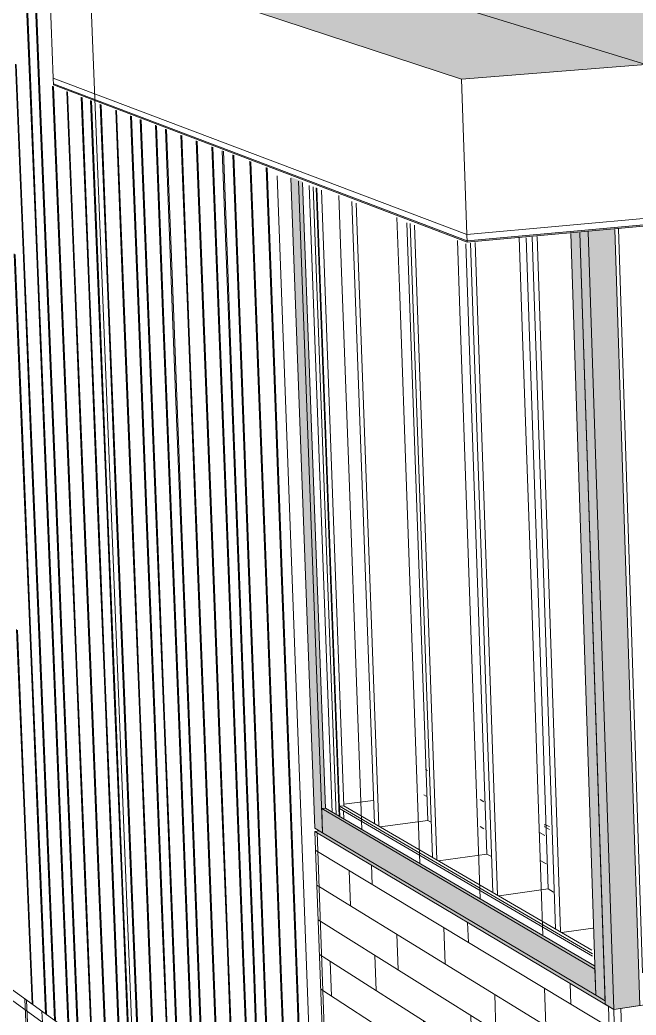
# Model space of a CAD drawing. Header units: inches. Extents: x 5690 to 5695, y -585 to 907.
# Drawn here: x 5690.1718 to 5690.2685, y 906.8916 to 907.0477 of the extents above; entities that cross this region are included whole.
import ezdxf

# ---------------------------------------------------------------- set-up
doc = ezdxf.new("R2010")
doc.units = ezdxf.units.IN
doc.header["$MEASUREMENT"] = 0
for name, color, linetype, lineweight in [('A-CLNG', 13, 'Continuous', 13), ('A-DETL', 90, 'Continuous', 9), ('A-GLAZ-CURT', 52, 'Continuous', 9), ('A-GLAZ-CWMG', 51, 'Continuous', 9), ('A-ROOF', 132, 'Continuous', 13), ('A-WALL', 113, 'Continuous', 13), ('A-WALL-PATT-1', 111, 'Continuous', 9), ('G-ANNO-SYMB-1', 111, 'Continuous', 9), ('I-WALL', 2, 'Continuous', 13), ('I-WALL-1', 2, 'Continuous', 9), ('P-SANR-FIXT', 6, 'Continuous', 9), ('S-FNDN', 32, 'Continuous', 13), ('S-FNDN-1', 32, 'Continuous', 9)]:
    doc.layers.add(name, color=color, linetype=linetype, lineweight=lineweight)

# ---------------------------------------------------------------- blocks, each defined once
blk = doc.blocks.new('FP_5-3D View 1')
at = {"layer": 'A-WALL-PATT-1'}
for p, q in [((5690.21817, 906.91741), (5690.26505, 906.88918)), ((5690.22361, 906.90875), (5690.22341, 906.91426)), ((5690.22704, 906.91207), (5690.22693, 906.91513)), ((5690.21837, 906.91196), (5690.26524, 906.8832)), ((5690.21857, 906.90651), (5690.26544, 906.87723)), ((5690.24213, 906.90298), (5690.24202, 906.90613)), ((5690.23113, 906.89867), (5690.23093, 906.90426)), ((5690.23847, 906.89963), (5690.23827, 906.90531)), ((5690.21878, 906.90107), (5690.26563, 906.87126)), ((5690.22063, 906.89456), (5690.22043, 906.90002)), ((5690.22764, 906.89543), (5690.22744, 906.90097)), ((5690.25821, 906.8933), (5690.2581, 906.89655)), ((5690.21898, 906.89563), (5690.26583, 906.8653)), ((5690.25429, 906.88992), (5690.2541, 906.89578)), ((5690.24646, 906.88909), (5690.24626, 906.89485)), ((5690.21918, 906.8902), (5690.26602, 906.85935)), ((5690.23527, 906.88509), (5690.23507, 906.89071)), ((5690.24273, 906.88583), (5690.24253, 906.89154)), ((5690.23173, 906.88194), (5690.23153, 906.88751)), ((5690.22461, 906.88127), (5690.22441, 906.88676)), ((5690.21938, 906.88478), (5690.26622, 906.85341)), ((5690.26279, 906.87889), (5690.26259, 906.88483)), ((5690.22124, 906.87823), (5690.22104, 906.88367)), ((5690.2588, 906.87561), (5690.25861, 906.8815)), ((5690.21958, 906.87936), (5690.26641, 906.84747)), ((5690.25084, 906.87501), (5690.25064, 906.8808)), ((5690.23947, 906.87132), (5690.23927, 906.87697)), ((5690.24705, 906.87185), (5690.24685, 906.87759)), ((5690.21978, 906.87395), (5690.26661, 906.84153)), ((5690.22864, 906.86781), (5690.22844, 906.87333)), ((5690.23587, 906.86827), (5690.23567, 906.87387)), ((5690.22521, 906.86486), (5690.22501, 906.87032)), ((5690.21998, 906.86854), (5690.2668, 906.83561)), ((5690.26338, 906.8611), (5690.26318, 906.86702)), ((5690.25528, 906.86073), (5690.25508, 906.86656)), ((5690.22018, 906.86313), (5690.26699, 906.82969)), ((5690.24372, 906.85737), (5690.24353, 906.86305)), ((5690.25143, 906.85767), (5690.25123, 906.86344)), ((5690.23272, 906.85417), (5690.23252, 906.85972)), ((5690.24006, 906.85441), (5690.23986, 906.86004)), ((5690.22038, 906.85774), (5690.25533, 906.83238)), ((5690.22224, 906.85112), (5690.22204, 906.85653)), ((5690.22924, 906.85131), (5690.22904, 906.8568)), ((5690.22058, 906.85234), (5690.24217, 906.83644)), ((5690.25978, 906.84626), (5690.25959, 906.85211)), ((5690.24804, 906.84323), (5690.24784, 906.84894)), ((5690.25587, 906.8433), (5690.25567, 906.8491)), ((5690.22078, 906.84696), (5690.22604, 906.84302)), ((5690.23686, 906.84035), (5690.23666, 906.84592)), ((5690.24432, 906.84037), (5690.24412, 906.84603)), ((5690.22601, 906.84303), (5690.22601, 906.84305)), ((5690.23323, 906.84009), (5690.23312, 906.84311)), ((5690.26435, 906.83158), (5690.26415, 906.83747)), ((5690.25226, 906.83319), (5690.25221, 906.83464)), ((5690.26029, 906.83107), (5690.26017, 906.83456))]:
    blk.add_line(p, q, dxfattribs=at)
blk = doc.blocks.new('FP_18-3D View 1')
at = {"layer": 'A-WALL-PATT-1'}
for p, q in [((5690.17321, 907.03999), (5690.17196, 907.07075)), ((5690.17335, 907.03994), (5690.17209, 907.07071)), ((5690.17464, 907.03944), (5690.17339, 907.07031)), ((5690.17478, 907.03939), (5690.17353, 907.07027)), ((5690.1723, 907.01037), (5690.17105, 907.0408)), ((5690.17243, 907.0103), (5690.17119, 907.04075)), ((5690.17446, 907.0094), (5690.17321, 907.03999)), ((5690.17321, 907.03999), (5690.17321, 907.03999)), ((5690.17459, 907.00933), (5690.17335, 907.03994)), ((5690.17335, 907.03994), (5690.17335, 907.03994)), ((5690.17589, 907.00875), (5690.17464, 907.03944)), ((5690.17464, 907.03944), (5690.17464, 907.03944)), ((5690.17603, 907.00869), (5690.17478, 907.03939)), ((5690.17478, 907.03939), (5690.17478, 907.03939)), ((5690.17809, 907.00777), (5690.17689, 907.03733)), ((5690.17823, 907.0077), (5690.17703, 907.03728)), ((5690.18031, 907.00677), (5690.17911, 907.03648)), ((5690.18045, 907.00671), (5690.17925, 907.03643)), ((5690.18255, 907.00577), (5690.18135, 907.03563)), ((5690.18269, 907.0057), (5690.1815, 907.03558)), ((5690.18404, 907.0051), (5690.18284, 907.03506)), ((5690.18418, 907.00503), (5690.18299, 907.03501)), ((5690.18554, 907.00443), (5690.18434, 907.03449)), ((5690.18568, 907.00436), (5690.18449, 907.03443)), ((5690.18798, 907.00333), (5690.18679, 907.03356)), ((5690.18813, 907.00326), (5690.18694, 907.0335)), ((5690.1903, 907.00229), (5690.18911, 907.03267)), ((5690.19045, 907.00222), (5690.18926, 907.03262)), ((5690.19185, 907.0016), (5690.19065, 907.03209)), ((5690.192, 907.00153), (5690.1908, 907.03203)), ((5690.19421, 907.00054), (5690.19302, 907.03119)), ((5690.19436, 907.00047), (5690.19317, 907.03113)), ((5690.19578, 906.99983), (5690.19459, 907.03059)), ((5690.19594, 906.99976), (5690.19474, 907.03053)), ((5690.19819, 906.99875), (5690.197, 907.02967)), ((5690.19834, 906.99868), (5690.19715, 907.02961)), ((5690.20062, 906.99766), (5690.19943, 907.02874)), ((5690.20078, 906.99759), (5690.19958, 907.02869)), ((5690.20308, 906.99656), (5690.20188, 907.02781)), ((5690.20323, 906.99649), (5690.20204, 907.02775)), ((5690.20471, 906.99583), (5690.20352, 907.02719)), ((5690.20487, 906.99576), (5690.20368, 907.02712)), ((5690.20636, 906.99509), (5690.20517, 907.02656)), ((5690.20652, 906.99502), (5690.20533, 907.0265)), ((5690.20904, 906.99389), (5690.20785, 907.02554)), ((5690.2092, 906.99381), (5690.20801, 907.02547)), ((5690.21159, 906.99274), (5690.2104, 907.02456)), ((5690.21175, 906.99267), (5690.21056, 907.0245)), ((5690.17212, 906.98083), (5690.17088, 907.011)), ((5690.17226, 906.98076), (5690.17102, 907.01094)), ((5690.17354, 906.9801), (5690.1723, 907.01037)), ((5690.1723, 907.01037), (5690.1723, 907.01037)), ((5690.17367, 906.98003), (5690.17243, 907.0103)), ((5690.17243, 907.0103), (5690.17243, 907.0103)), ((5690.17569, 906.97898), (5690.17446, 907.0094)), ((5690.17446, 907.0094), (5690.17446, 907.0094)), ((5690.17583, 906.97891), (5690.17459, 907.00933)), ((5690.17459, 907.00933), (5690.17459, 907.00933)), ((5690.17713, 906.97823), (5690.17589, 907.00875)), ((5690.17589, 907.00875), (5690.17589, 907.00875)), ((5690.17727, 906.97816), (5690.17603, 907.00869)), ((5690.17603, 907.00869), (5690.17603, 907.00869)), ((5690.17933, 906.9771), (5690.17809, 907.00777)), ((5690.17809, 907.00777), (5690.17809, 907.00777)), ((5690.17947, 906.97702), (5690.17823, 907.0077)), ((5690.17823, 907.0077), (5690.17823, 907.0077)), ((5690.18155, 906.97595), (5690.18031, 907.00677)), ((5690.18031, 907.00677), (5690.18031, 907.00677)), ((5690.18169, 906.97587), (5690.18045, 907.00671)), ((5690.18045, 907.00671), (5690.18045, 907.00671)), ((5690.18379, 906.97479), (5690.18255, 907.00577)), ((5690.18255, 907.00577), (5690.18255, 907.00577)), ((5690.18393, 906.97471), (5690.18269, 907.0057)), ((5690.18269, 907.0057), (5690.18269, 907.0057)), ((5690.18528, 906.97401), (5690.18404, 907.0051)), ((5690.18404, 907.0051), (5690.18404, 907.0051)), ((5690.18542, 906.97394), (5690.18418, 907.00503)), ((5690.18418, 907.00503), (5690.18418, 907.00503)), ((5690.18678, 906.97323), (5690.18554, 907.00443)), ((5690.18554, 907.00443), (5690.18554, 907.00443)), ((5690.18692, 906.97316), (5690.18568, 907.00436)), ((5690.18568, 907.00436), (5690.18568, 907.00436)), ((5690.18922, 906.97197), (5690.18798, 907.00333)), ((5690.18798, 907.00333), (5690.18798, 907.00333)), ((5690.18937, 906.97189), (5690.18813, 907.00326)), ((5690.18813, 907.00326), (5690.18813, 907.00326)), ((5690.19154, 906.97077), (5690.1903, 907.00229)), ((5690.1903, 907.00229), (5690.1903, 907.00229)), ((5690.19169, 906.97069), (5690.19045, 907.00222)), ((5690.19045, 907.00222), (5690.19045, 907.00222)), ((5690.19309, 906.96996), (5690.19185, 907.0016)), ((5690.19185, 907.0016), (5690.19185, 907.0016)), ((5690.19324, 906.96989), (5690.192, 907.00153)), ((5690.192, 907.00153), (5690.192, 907.00153)), ((5690.19545, 906.96874), (5690.19421, 907.00054)), ((5690.19421, 907.00054), (5690.19421, 907.00054)), ((5690.1956, 906.96866), (5690.19436, 907.00047)), ((5690.19436, 907.00047), (5690.19436, 907.00047)), ((5690.19702, 906.96793), (5690.19578, 906.99983)), ((5690.19578, 906.99983), (5690.19578, 906.99983)), ((5690.19717, 906.96785), (5690.19594, 906.99976)), ((5690.19594, 906.99976), (5690.19594, 906.99976)), ((5690.19943, 906.96668), (5690.19819, 906.99875)), ((5690.19819, 906.99875), (5690.19819, 906.99875)), ((5690.19958, 906.9666), (5690.19834, 906.99868)), ((5690.19834, 906.99868), (5690.19834, 906.99868)), ((5690.20186, 906.96542), (5690.20062, 906.99766)), ((5690.20062, 906.99766), (5690.20062, 906.99766)), ((5690.20201, 906.96534), (5690.20078, 906.99759)), ((5690.20078, 906.99759), (5690.20078, 906.99759)), ((5690.20431, 906.96415), (5690.20308, 906.99656)), ((5690.20308, 906.99656), (5690.20308, 906.99656)), ((5690.20447, 906.96407), (5690.20323, 906.99649)), ((5690.20323, 906.99649), (5690.20323, 906.99649)), ((5690.20595, 906.9633), (5690.20471, 906.99583)), ((5690.20471, 906.99583), (5690.20471, 906.99583)), ((5690.20611, 906.96322), (5690.20487, 906.99576)), ((5690.20487, 906.99576), (5690.20487, 906.99576)), ((5690.20759, 906.96245), (5690.20636, 906.99509)), ((5690.20636, 906.99509), (5690.20636, 906.99509)), ((5690.20775, 906.96236), (5690.20652, 906.99502)), ((5690.20652, 906.99502), (5690.20652, 906.99502)), ((5690.21028, 906.96106), (5690.20904, 906.99389)), ((5690.20904, 906.99389), (5690.20904, 906.99389)), ((5690.21044, 906.96097), (5690.2092, 906.99381)), ((5690.2092, 906.99381), (5690.2092, 906.99381)), ((5690.21282, 906.95974), (5690.21159, 906.99274)), ((5690.21159, 906.99274), (5690.21159, 906.99274)), ((5690.21299, 906.95965), (5690.21175, 906.99267)), ((5690.21175, 906.99267), (5690.21175, 906.99267)), ((5690.17336, 906.95083), (5690.17212, 906.98083)), ((5690.17212, 906.98083), (5690.17212, 906.98083)), ((5690.17349, 906.95075), (5690.17226, 906.98076)), ((5690.17226, 906.98076), (5690.17226, 906.98076)), ((5690.17477, 906.95), (5690.17354, 906.9801)), ((5690.17354, 906.9801), (5690.17354, 906.9801)), ((5690.17491, 906.94992), (5690.17367, 906.98003)), ((5690.17367, 906.98003), (5690.17367, 906.98003)), ((5690.17693, 906.94873), (5690.17569, 906.97898)), ((5690.17569, 906.97898), (5690.17569, 906.97898)), ((5690.17707, 906.94865), (5690.17583, 906.97891)), ((5690.17583, 906.97891), (5690.17583, 906.97891)), ((5690.17836, 906.94789), (5690.17713, 906.97823)), ((5690.17713, 906.97823), (5690.17713, 906.97823)), ((5690.1785, 906.94781), (5690.17727, 906.97816)), ((5690.17727, 906.97816), (5690.17727, 906.97816)), ((5690.18056, 906.9466), (5690.17933, 906.9771)), ((5690.17933, 906.9771), (5690.17933, 906.9771)), ((5690.1807, 906.94651), (5690.17947, 906.97702)), ((5690.17947, 906.97702), (5690.17947, 906.97702)), ((5690.18278, 906.9453), (5690.18155, 906.97595)), ((5690.18155, 906.97595), (5690.18155, 906.97595)), ((5690.18292, 906.94521), (5690.18169, 906.97587)), ((5690.18169, 906.97587), (5690.18169, 906.97587)), ((5690.18502, 906.94398), (5690.18379, 906.97479)), ((5690.18379, 906.97479), (5690.18379, 906.97479)), ((5690.18516, 906.94389), (5690.18393, 906.97471)), ((5690.18393, 906.97471), (5690.18393, 906.97471)), ((5690.18651, 906.9431), (5690.18528, 906.97401)), ((5690.18528, 906.97401), (5690.18528, 906.97401)), ((5690.18665, 906.94302), (5690.18542, 906.97394)), ((5690.18542, 906.97394), (5690.18542, 906.97394)), ((5690.18801, 906.94222), (5690.18678, 906.97323)), ((5690.18678, 906.97323), (5690.18678, 906.97323)), ((5690.18816, 906.94214), (5690.18692, 906.97316)), ((5690.18692, 906.97316), (5690.18692, 906.97316)), ((5690.19045, 906.94079), (5690.18922, 906.97197)), ((5690.18922, 906.97197), (5690.18922, 906.97197)), ((5690.1906, 906.9407), (5690.18937, 906.97189)), ((5690.18937, 906.97189), (5690.18937, 906.97189)), ((5690.19278, 906.93943), (5690.19154, 906.97077)), ((5690.19154, 906.97077), (5690.19154, 906.97077)), ((5690.19292, 906.93934), (5690.19169, 906.97069)), ((5690.19169, 906.97069), (5690.19169, 906.97069)), ((5690.19432, 906.93852), (5690.19309, 906.96996)), ((5690.19309, 906.96996), (5690.19309, 906.96996)), ((5690.19447, 906.93843), (5690.19324, 906.96989)), ((5690.19324, 906.96989), (5690.19324, 906.96989)), ((5690.19668, 906.93713), (5690.19545, 906.96874)), ((5690.19545, 906.96874), (5690.19545, 906.96874)), ((5690.19683, 906.93704), (5690.1956, 906.96866)), ((5690.1956, 906.96866), (5690.1956, 906.96866)), ((5690.19825, 906.93621), (5690.19702, 906.96793)), ((5690.19702, 906.96793), (5690.19702, 906.96793)), ((5690.19841, 906.93612), (5690.19717, 906.96785)), ((5690.19717, 906.96785), (5690.19717, 906.96785)), ((5690.20066, 906.9348), (5690.19943, 906.96668)), ((5690.19943, 906.96668), (5690.19943, 906.96668)), ((5690.20081, 906.93471), (5690.19958, 906.9666)), ((5690.19958, 906.9666), (5690.19958, 906.9666)), ((5690.20309, 906.93337), (5690.20186, 906.96542)), ((5690.20186, 906.96542), (5690.20186, 906.96542)), ((5690.20324, 906.93328), (5690.20201, 906.96534)), ((5690.20201, 906.96534), (5690.20201, 906.96534)), ((5690.20554, 906.93193), (5690.20431, 906.96415)), ((5690.20431, 906.96415), (5690.20431, 906.96415)), ((5690.2057, 906.93184), (5690.20447, 906.96407)), ((5690.20447, 906.96407), (5690.20447, 906.96407)), ((5690.20718, 906.93097), (5690.20595, 906.9633)), ((5690.20595, 906.9633), (5690.20595, 906.9633)), ((5690.20734, 906.93088), (5690.20611, 906.96322)), ((5690.20611, 906.96322), (5690.20611, 906.96322)), ((5690.20882, 906.93), (5690.20759, 906.96245)), ((5690.20759, 906.96245), (5690.20759, 906.96245)), ((5690.20898, 906.92991), (5690.20775, 906.96236)), ((5690.20775, 906.96236), (5690.20775, 906.96236)), ((5690.2115, 906.92843), (5690.21028, 906.96106)), ((5690.21028, 906.96106), (5690.21028, 906.96106)), ((5690.21166, 906.92834), (5690.21044, 906.96097)), ((5690.21044, 906.96097), (5690.21044, 906.96097)), ((5690.21405, 906.92693), (5690.21282, 906.95974)), ((5690.21282, 906.95974), (5690.21282, 906.95974)), ((5690.21421, 906.92684), (5690.21299, 906.95965)), ((5690.21299, 906.95965), (5690.21299, 906.95965)), ((5690.17246, 906.92238), (5690.17123, 906.95207)), ((5690.17259, 906.9223), (5690.17137, 906.952)), ((5690.17458, 906.92099), (5690.17336, 906.95083)), ((5690.17336, 906.95083), (5690.17336, 906.95083)), ((5690.17472, 906.9209), (5690.17349, 906.95075)), ((5690.17349, 906.95075), (5690.17349, 906.95075)), ((5690.17599, 906.92007), (5690.17477, 906.95)), ((5690.17477, 906.95), (5690.17477, 906.95)), ((5690.17613, 906.91998), (5690.17491, 906.94992)), ((5690.17491, 906.94992), (5690.17491, 906.94992)), ((5690.17815, 906.91865), (5690.17693, 906.94873)), ((5690.17693, 906.94873), (5690.17693, 906.94873)), ((5690.17829, 906.91856), (5690.17707, 906.94865)), ((5690.17707, 906.94865), (5690.17707, 906.94865)), ((5690.17959, 906.91771), (5690.17836, 906.94789)), ((5690.17836, 906.94789), (5690.17836, 906.94789)), ((5690.17973, 906.91762), (5690.1785, 906.94781)), ((5690.1785, 906.94781), (5690.1785, 906.94781)), ((5690.18179, 906.91627), (5690.18056, 906.9466)), ((5690.18056, 906.9466), (5690.18056, 906.9466)), ((5690.18193, 906.91618), (5690.1807, 906.94651)), ((5690.1807, 906.94651), (5690.1807, 906.94651)), ((5690.184, 906.91482), (5690.18278, 906.9453)), ((5690.18278, 906.9453), (5690.18278, 906.9453)), ((5690.18415, 906.91472), (5690.18292, 906.94521)), ((5690.18292, 906.94521), (5690.18292, 906.94521)), ((5690.18624, 906.91335), (5690.18502, 906.94398)), ((5690.18502, 906.94398), (5690.18502, 906.94398)), ((5690.18639, 906.91325), (5690.18516, 906.94389)), ((5690.18516, 906.94389), (5690.18516, 906.94389)), ((5690.18774, 906.91237), (5690.18651, 906.9431)), ((5690.18651, 906.9431), (5690.18651, 906.9431)), ((5690.18788, 906.91228), (5690.18665, 906.94302)), ((5690.18665, 906.94302), (5690.18665, 906.94302)), ((5690.18924, 906.91139), (5690.18801, 906.94222)), ((5690.18801, 906.94222), (5690.18801, 906.94222)), ((5690.18938, 906.91129), (5690.18816, 906.94214)), ((5690.18816, 906.94214), (5690.18816, 906.94214)), ((5690.19168, 906.90979), (5690.19045, 906.94079)), ((5690.19045, 906.94079), (5690.19045, 906.94079)), ((5690.19183, 906.90969), (5690.1906, 906.9407)), ((5690.1906, 906.9407), (5690.1906, 906.9407)), ((5690.194, 906.90827), (5690.19278, 906.93943)), ((5690.19278, 906.93943), (5690.19278, 906.93943)), ((5690.19415, 906.90817), (5690.19292, 906.93934)), ((5690.19292, 906.93934), (5690.19292, 906.93934)), ((5690.19554, 906.90726), (5690.19432, 906.93852)), ((5690.19432, 906.93852), (5690.19432, 906.93852)), ((5690.19569, 906.90716), (5690.19447, 906.93843)), ((5690.19447, 906.93843), (5690.19447, 906.93843)), ((5690.19791, 906.90571), (5690.19668, 906.93713)), ((5690.19668, 906.93713), (5690.19668, 906.93713)), ((5690.19806, 906.90561), (5690.19683, 906.93704)), ((5690.19683, 906.93704), (5690.19683, 906.93704)), ((5690.19948, 906.90468), (5690.19825, 906.93621)), ((5690.19825, 906.93621), (5690.19825, 906.93621)), ((5690.19963, 906.90458), (5690.19841, 906.93612)), ((5690.19841, 906.93612), (5690.19841, 906.93612)), ((5690.20188, 906.9031), (5690.20066, 906.9348)), ((5690.20066, 906.9348), (5690.20066, 906.9348)), ((5690.20203, 906.903), (5690.20081, 906.93471)), ((5690.20081, 906.93471), (5690.20081, 906.93471)), ((5690.20431, 906.90151), (5690.20309, 906.93337)), ((5690.20309, 906.93337), (5690.20309, 906.93337)), ((5690.20446, 906.90141), (5690.20324, 906.93328)), ((5690.20324, 906.93328), (5690.20324, 906.93328)), ((5690.20676, 906.8999), (5690.20554, 906.93193)), ((5690.20554, 906.93193), (5690.20554, 906.93193)), ((5690.20692, 906.8998), (5690.2057, 906.93184)), ((5690.2057, 906.93184), (5690.2057, 906.93184)), ((5690.2084, 906.89883), (5690.20718, 906.93097)), ((5690.20718, 906.93097), (5690.20718, 906.93097)), ((5690.20856, 906.89873), (5690.20734, 906.93088)), ((5690.20734, 906.93088), (5690.20734, 906.93088)), ((5690.21004, 906.89775), (5690.20882, 906.93)), ((5690.20882, 906.93), (5690.20882, 906.93)), ((5690.2102, 906.89765), (5690.20898, 906.92991)), ((5690.20898, 906.92991), (5690.20898, 906.92991)), ((5690.21272, 906.896), (5690.2115, 906.92843)), ((5690.2115, 906.92843), (5690.2115, 906.92843)), ((5690.21288, 906.89589), (5690.21166, 906.92834)), ((5690.21166, 906.92834), (5690.21166, 906.92834)), ((5690.21527, 906.89433), (5690.21405, 906.92693)), ((5690.21405, 906.92693), (5690.21405, 906.92693)), ((5690.21543, 906.89422), (5690.21421, 906.92684)), ((5690.21421, 906.92684), (5690.21421, 906.92684)), ((5690.17366, 906.89332), (5690.17246, 906.92238)), ((5690.17246, 906.92238), (5690.17246, 906.92238)), ((5690.17379, 906.89322), (5690.17259, 906.9223)), ((5690.17259, 906.9223), (5690.17259, 906.9223)), ((5690.17578, 906.89178), (5690.17458, 906.92099)), ((5690.17458, 906.92099), (5690.17458, 906.92099)), ((5690.17592, 906.89169), (5690.17472, 906.9209)), ((5690.17472, 906.9209), (5690.17472, 906.9209)), ((5690.17719, 906.89076), (5690.17599, 906.92007)), ((5690.17599, 906.92007), (5690.17599, 906.92007)), ((5690.17733, 906.89067), (5690.17613, 906.91998)), ((5690.17613, 906.91998), (5690.17613, 906.91998)), ((5690.17935, 906.88921), (5690.17815, 906.91865)), ((5690.17815, 906.91865), (5690.17815, 906.91865)), ((5690.17949, 906.88911), (5690.17829, 906.91856)), ((5690.17829, 906.91856), (5690.17829, 906.91856)), ((5690.18079, 906.88817), (5690.17959, 906.91771)), ((5690.17959, 906.91771), (5690.17959, 906.91771)), ((5690.18093, 906.88807), (5690.17973, 906.91762)), ((5690.17973, 906.91762), (5690.17973, 906.91762)), ((5690.18299, 906.88659), (5690.18179, 906.91627)), ((5690.18179, 906.91627), (5690.18179, 906.91627)), ((5690.18313, 906.88648), (5690.18193, 906.91618)), ((5690.18193, 906.91618), (5690.18193, 906.91618)), ((5690.1852, 906.88498), (5690.184, 906.91482)), ((5690.184, 906.91482), (5690.184, 906.91482)), ((5690.18535, 906.88488), (5690.18415, 906.91472)), ((5690.18415, 906.91472), (5690.18415, 906.91472)), ((5690.18744, 906.88337), (5690.18624, 906.91335)), ((5690.18624, 906.91335), (5690.18624, 906.91335)), ((5690.18759, 906.88326), (5690.18639, 906.91325)), ((5690.18639, 906.91325), (5690.18639, 906.91325)), ((5690.18894, 906.88229), (5690.18774, 906.91237)), ((5690.18774, 906.91237), (5690.18774, 906.91237)), ((5690.18908, 906.88219), (5690.18788, 906.91228)), ((5690.18788, 906.91228), (5690.18788, 906.91228)), ((5690.19044, 906.88121), (5690.18924, 906.91139)), ((5690.18924, 906.91139), (5690.18924, 906.91139)), ((5690.19058, 906.8811), (5690.18938, 906.91129)), ((5690.18938, 906.91129), (5690.18938, 906.91129)), ((5690.19288, 906.87945), (5690.19168, 906.90979)), ((5690.19168, 906.90979), (5690.19168, 906.90979)), ((5690.19303, 906.87934), (5690.19183, 906.90969)), ((5690.19183, 906.90969), (5690.19183, 906.90969)), ((5690.1952, 906.87777), (5690.194, 906.90827)), ((5690.194, 906.90827), (5690.194, 906.90827)), ((5690.19535, 906.87766), (5690.19415, 906.90817)), ((5690.19415, 906.90817), (5690.19415, 906.90817)), ((5690.19674, 906.87666), (5690.19554, 906.90726)), ((5690.19554, 906.90726), (5690.19554, 906.90726)), ((5690.19689, 906.87655), (5690.19569, 906.90716)), ((5690.19569, 906.90716), (5690.19569, 906.90716)), ((5690.1991, 906.87495), (5690.19791, 906.90571)), ((5690.19791, 906.90571), (5690.19791, 906.90571)), ((5690.19926, 906.87484), (5690.19806, 906.90561)), ((5690.19806, 906.90561), (5690.19806, 906.90561)), ((5690.20067, 906.87382), (5690.19948, 906.90468)), ((5690.19948, 906.90468), (5690.19948, 906.90468)), ((5690.20083, 906.87371), (5690.19963, 906.90458)), ((5690.19963, 906.90458), (5690.19963, 906.90458)), ((5690.20308, 906.87209), (5690.20188, 906.9031)), ((5690.20188, 906.9031), (5690.20188, 906.9031)), ((5690.20323, 906.87198), (5690.20203, 906.903)), ((5690.20203, 906.903), (5690.20203, 906.903)), ((5690.20551, 906.87033), (5690.20431, 906.90151)), ((5690.20431, 906.90151), (5690.20431, 906.90151)), ((5690.20566, 906.87022), (5690.20446, 906.90141)), ((5690.20446, 906.90141), (5690.20446, 906.90141)), ((5690.20796, 906.86856), (5690.20676, 906.8999)), ((5690.20676, 906.8999), (5690.20676, 906.8999)), ((5690.20812, 906.86845), (5690.20692, 906.8998)), ((5690.20692, 906.8998), (5690.20692, 906.8998)), ((5690.20959, 906.86738), (5690.2084, 906.89883)), ((5690.2084, 906.89883), (5690.2084, 906.89883)), ((5690.20975, 906.86727), (5690.20856, 906.89873)), ((5690.20856, 906.89873), (5690.20856, 906.89873)), ((5690.21124, 906.8662), (5690.21004, 906.89775)), ((5690.21004, 906.89775), (5690.21004, 906.89775)), ((5690.2114, 906.86608), (5690.2102, 906.89765)), ((5690.2102, 906.89765), (5690.2102, 906.89765)), ((5690.21391, 906.86427), (5690.21272, 906.896)), ((5690.21272, 906.896), (5690.21272, 906.896)), ((5690.21408, 906.86415), (5690.21288, 906.89589)), ((5690.21288, 906.89589), (5690.21288, 906.89589)), ((5690.21646, 906.86243), (5690.21527, 906.89433)), ((5690.21527, 906.89433), (5690.21527, 906.89433)), ((5690.21662, 906.86231), (5690.21543, 906.89422)), ((5690.21543, 906.89422), (5690.21543, 906.89422))]:
    blk.add_line(p, q, dxfattribs=at)
blk = doc.blocks.new('FP_28-3D View 1')
at = {"layer": 'A-WALL-PATT-1'}
for p, q in [((5690.14366, 906.9134), (5690.22038, 906.85774)), ((5690.14847, 906.90546), (5690.14827, 906.91006)), ((5690.14386, 906.90886), (5690.22058, 906.85234)), ((5690.1534, 906.90634), (5690.15333, 906.90795)), ((5690.14616, 906.90275), (5690.14596, 906.90731)), ((5690.14406, 906.90432), (5690.22078, 906.84696)), ((5690.15885, 906.89781), (5690.15865, 906.90252)), ((5690.14426, 906.89979), (5690.21096, 906.84918)), ((5690.15641, 906.89509), (5690.15621, 906.89976)), ((5690.16405, 906.89861), (5690.16398, 906.90026)), ((5690.15142, 906.89436), (5690.15122, 906.89897)), ((5690.14446, 906.89526), (5690.19682, 906.85495)), ((5690.14907, 906.89171), (5690.14887, 906.89629)), ((5690.16979, 906.88976), (5690.16959, 906.89459)), ((5690.1672, 906.88702), (5690.167, 906.89181)), ((5690.17528, 906.89046), (5690.17521, 906.89216)), ((5690.14466, 906.89073), (5690.18355, 906.86037)), ((5690.16194, 906.88637), (5690.16174, 906.8911)), ((5690.1544, 906.88313), (5690.1542, 906.88776)), ((5690.15946, 906.88371), (5690.15926, 906.88841)), ((5690.14486, 906.88621), (5690.17106, 906.86546)), ((5690.18132, 906.88126), (5690.18112, 906.88622)), ((5690.14715, 906.88001), (5690.14695, 906.88455)), ((5690.15202, 906.88054), (5690.15182, 906.88514)), ((5690.17302, 906.87797), (5690.17282, 906.88282)), ((5690.17858, 906.87851), (5690.17838, 906.88343)), ((5690.18712, 906.88186), (5690.18705, 906.88361)), ((5690.14506, 906.88169), (5690.15928, 906.87027)), ((5690.16505, 906.87481), (5690.16485, 906.87956)), ((5690.17039, 906.87529), (5690.17019, 906.88011)), ((5690.15741, 906.87177), (5690.15721, 906.87643)), ((5690.16254, 906.87221), (5690.16234, 906.87693)), ((5690.1935, 906.87229), (5690.1933, 906.87739)), ((5690.19059, 906.86953), (5690.19039, 906.87458)), ((5690.15486, 906.87247), (5690.1548, 906.87387)), ((5690.1847, 906.8691), (5690.1845, 906.87408)), ((5690.19965, 906.87278), (5690.19958, 906.87457)), ((5690.17628, 906.86604), (5690.17608, 906.87092)), ((5690.18192, 906.86642), (5690.18172, 906.87136)), ((5690.16805, 906.86669), (5690.168, 906.86788)), ((5690.17358, 906.86444), (5690.17342, 906.86828)), ((5690.20638, 906.8628), (5690.20618, 906.86804)), ((5690.20329, 906.86003), (5690.20309, 906.86523)), ((5690.19705, 906.85973), (5690.19685, 906.86485)), ((5690.21291, 906.86316), (5690.21284, 906.865)), ((5690.1941, 906.85704), (5690.1939, 906.86212)), ((5690.18806, 906.85852), (5690.18793, 906.86179)), ((5690.22003, 906.85275), (5690.21983, 906.85813)), ((5690.21012, 906.84981), (5690.20992, 906.85508)), ((5690.21674, 906.84998), (5690.21654, 906.85532)), ((5690.20684, 906.85086), (5690.20678, 906.85235))]:
    blk.add_line(p, q, dxfattribs=at)
blk = doc.blocks.new('FP_41-3D View 1')
at = {"layer": 'A-WALL-PATT-1'}
for p, q in [((5690.22218, 907.00955), (5690.22179, 907.0202)), ((5690.23131, 907.00587), (5690.23092, 907.01673)), ((5690.25065, 906.99807), (5690.25013, 907.01357)), ((5690.24079, 907.00205), (5690.24041, 907.01311)), ((5690.22341, 906.97586), (5690.22218, 907.00955)), ((5690.22218, 907.00955), (5690.22218, 907.00955)), ((5690.23253, 906.97155), (5690.23131, 907.00587)), ((5690.23131, 907.00587), (5690.23131, 907.00587)), ((5690.242, 906.96707), (5690.24079, 907.00205)), ((5690.24079, 907.00205), (5690.24079, 907.00205)), ((5690.25186, 906.96241), (5690.25065, 906.99807)), ((5690.25065, 906.99807), (5690.25065, 906.99807)), ((5690.22462, 906.94239), (5690.22341, 906.97586)), ((5690.22341, 906.97586), (5690.22341, 906.97586)), ((5690.23374, 906.93745), (5690.23253, 906.97155)), ((5690.23253, 906.97155), (5690.23253, 906.97155)), ((5690.24321, 906.93232), (5690.242, 906.96707)), ((5690.242, 906.96707), (5690.242, 906.96707)), ((5690.25305, 906.92699), (5690.25186, 906.96241)), ((5690.25186, 906.96241), (5690.25186, 906.96241)), ((5690.22541, 906.92071), (5690.22462, 906.94239)), ((5690.22462, 906.94239), (5690.22462, 906.94239)), ((5690.23452, 906.91537), (5690.23374, 906.93745)), ((5690.23374, 906.93745), (5690.23374, 906.93745)), ((5690.24398, 906.90982), (5690.24321, 906.93232)), ((5690.24321, 906.93232), (5690.24321, 906.93232)), ((5690.25382, 906.90405), (5690.25305, 906.92699)), ((5690.25305, 906.92699), (5690.25305, 906.92699))]:
    blk.add_line(p, q, dxfattribs=at)

msp = doc.modelspace()

# ---------------------------------------------------------------- hatches: boundary and pattern name
at = {"layer": 'A-CLNG'}
for points in [[(5690.24193, 907.01284), (5690.57741, 907.04359), (5690.5774, 907.04376), (5690.24192, 907.01305)], [(5690.24193, 907.01284), (5690.24188, 907.01306), (5690.17703, 907.0377), (5690.17704, 907.03752), (5690.24192, 907.01285)]]:
    msp.add_hatch(color=256, dxfattribs=at).paths.add_polyline_path(points, flags=0)
at = {"layer": 'A-GLAZ-CWMG'}
for points in [[(5690.21926, 906.9202), (5690.21548, 907.02261), (5690.21426, 907.02308), (5690.21806, 906.92091), (5690.21911, 906.92029)], [(5690.21912, 906.92397), (5690.21926, 906.92399), (5690.21971, 906.92405), (5690.21609, 907.02238), (5690.21548, 907.02261), (5690.21911, 906.92405)], [(5690.26359, 906.89383), (5690.25963, 907.01445), (5690.25819, 907.01432), (5690.26214, 906.89469), (5690.26357, 906.89384)], [(5690.26494, 906.89247), (5690.26094, 907.01457), (5690.25963, 907.01445), (5690.26362, 906.89326), (5690.26481, 906.89255)], [(5690.26494, 906.89247), (5690.26906, 906.8931), (5690.26512, 907.01495), (5690.26094, 907.01457), (5690.26493, 906.89272)], [(5690.262, 906.89879), (5690.26198, 906.89927), (5690.21971, 906.92405), (5690.21912, 906.92397), (5690.26125, 906.89923)], [(5690.26214, 906.89469), (5690.262, 906.89879), (5690.21912, 906.92397), (5690.21926, 906.9202), (5690.26203, 906.89476)]]:
    msp.add_hatch(color=256, dxfattribs=at).paths.add_polyline_path(points, flags=0)
at = {"layer": 'A-ROOF'}
msp.add_hatch(color=256, dxfattribs=at).paths.add_polyline_path([(5690.24104, 907.03843), (5690.57733, 907.06505), (5690.55112, 907.06933), (5690.42043, 907.05946), (5690.41461, 907.05947), (5690.41387, 907.05883), (5690.41359, 907.05883), (5690.41372, 907.05896), (5690.40821, 907.05854), (5690.3539, 907.07024), (5690.35345, 907.07136), (5690.22233, 907.0626), (5690.22238, 907.06208), (5690.21071, 907.06129), (5690.20852, 907.06195), (5690.17614, 907.0598), (5690.23945, 907.03895)], flags=0)
at = {"layer": 'S-FNDN'}
msp.add_hatch(color=256, dxfattribs=at).paths.add_polyline_path([(5690.26361, 906.89327), (5690.26356, 906.89383), (5690.21873, 906.9205), (5690.21806, 906.92041), (5690.26345, 906.89336)], flags=0)

# ---------------------------------------------------------------- linework, layer by layer
at = {"layer": 'A-CLNG'}
for p, q in [((5690.24189, 907.01406), (5690.5774, 907.04461)), ((5690.57741, 907.04359), (5690.24193, 907.01284)), ((5690.177, 907.03858), (5690.24189, 907.01406)), ((5690.17704, 907.03752), (5690.177, 907.03858)), ((5690.24193, 907.01284), (5690.17704, 907.03752)), ((5690.24193, 907.01284), (5690.24189, 907.01406))]:
    msp.add_line(p, q, dxfattribs=at)
at = {"layer": 'A-DETL'}
for p, q in [((5690.21806, 906.92041), (5690.22085, 906.84514)), ((5690.21839, 906.92022), (5690.22117, 906.84501)), ((5690.17252, 906.8941), (5690.17375, 906.86436)), ((5690.17279, 906.8939), (5690.17401, 906.86426)), ((5690.26414, 906.89295), (5690.26622, 906.82947)), ((5690.26606, 906.89265), (5690.26812, 906.82976))]:
    msp.add_line(p, q, dxfattribs=at)
at = {"layer": 'A-GLAZ-CWMG'}
for p, q in [((5690.21427, 907.02291), (5690.21804, 906.92093)), ((5690.21548, 907.02245), (5690.21926, 906.9202)), ((5690.21609, 907.02221), (5690.21971, 906.92401)), ((5690.21779, 907.02153), (5690.22141, 906.92299)), ((5690.21825, 907.02136), (5690.22186, 906.92273)), ((5690.21836, 907.02132), (5690.22198, 906.92266)), ((5690.21908, 907.02104), (5690.22261, 906.92439)), ((5690.22738, 906.92166), (5690.22385, 907.01926)), ((5690.22454, 907.019), (5690.22806, 906.92126)), ((5690.23247, 907.01589), (5690.23579, 906.92213)), ((5690.2365, 906.91635), (5690.23299, 907.01577)), ((5690.2337, 907.0155), (5690.23721, 906.91594)), ((5690.25581, 906.90512), (5690.25217, 907.01364)), ((5690.25292, 907.01372), (5690.25657, 906.90467)), ((5690.26214, 906.89469), (5690.2582, 907.01419)), ((5690.26361, 906.89327), (5690.25963, 907.01434)), ((5690.26359, 906.89383), (5690.25963, 907.01433)), ((5690.26095, 907.01447), (5690.26494, 906.89247)), ((5690.26512, 907.01485), (5690.26906, 906.8931)), ((5690.26569, 907.01494), (5690.26946, 906.89822)), ((5690.24174, 907.01261), (5690.24504, 906.91685)), ((5690.24597, 906.91084), (5690.24246, 907.01271)), ((5690.24318, 907.01278), (5690.2467, 906.91042)), ((5690.25122, 907.01352), (5690.25465, 906.91137)), ((5690.2226, 906.92466), (5690.22718, 906.92527)), ((5690.21912, 906.92397), (5690.21971, 906.92405)), ((5690.21926, 906.9202), (5690.21912, 906.92397)), ((5690.21912, 906.92397), (5690.262, 906.89879)), ((5690.21971, 906.92405), (5690.26192, 906.8993)), ((5690.22191, 906.92434), (5690.22261, 906.92443)), ((5690.22193, 906.924), (5690.22191, 906.92434)), ((5690.22191, 906.92434), (5690.26162, 906.9012)), ((5690.22193, 906.924), (5690.26163, 906.90083)), ((5690.2226, 906.92231), (5690.22256, 906.92362)), ((5690.22261, 906.92443), (5690.26153, 906.90179)), ((5690.23579, 906.92213), (5690.2283, 906.92112)), ((5690.23618, 906.92191), (5690.23579, 906.92213)), ((5690.21926, 906.9202), (5690.21804, 906.92093)), ((5690.21926, 906.9202), (5690.26214, 906.89469)), ((5690.24504, 906.91685), (5690.23745, 906.9158)), ((5690.24565, 906.91651), (5690.24504, 906.91685)), ((5690.25465, 906.91137), (5690.24695, 906.91027)), ((5690.25549, 906.91089), (5690.25465, 906.91137)), ((5690.26167, 906.90523), (5690.25682, 906.90453)), ((5690.262, 906.89879), (5690.26214, 906.89469)), ((5690.26359, 906.89383), (5690.26214, 906.89469)), ((5690.26494, 906.89247), (5690.26361, 906.89327)), ((5690.26906, 906.8931), (5690.26494, 906.89247))]:
    msp.add_line(p, q, dxfattribs=at)
at = {"layer": 'A-ROOF'}
for p, q in [((5690.24104, 907.03843), (5690.57771, 907.06508)), ((5690.17614, 907.0598), (5690.24104, 907.03843)), ((5690.17614, 907.0598), (5690.177, 907.03858)), ((5690.57778, 907.04379), (5690.24192, 907.01305)), ((5690.24192, 907.01305), (5690.17703, 907.0377)), ((5690.24104, 907.03843), (5690.24189, 907.01406))]:
    msp.add_line(p, q, dxfattribs=at)
at = {"layer": 'A-WALL'}
msp.add_line((5690.22078, 906.92336), (5690.21717, 907.02177), dxfattribs=at)
at = {"layer": 'G-ANNO-SYMB-1'}
for q in [(5690.35011, 907.01618), (5690.18981, 906.87704)]:
    msp.add_line((5690.18222, 907.06765), q, dxfattribs=at)
at = {"layer": 'I-WALL'}
for p, q in [((5690.21815, 906.86121), (5690.21212, 907.02326)), ((5690.23543, 906.93014), (5690.23538, 906.93013)), ((5690.23543, 906.93014), (5690.23574, 906.92997)), ((5690.23553, 906.92592), (5690.23515, 906.92613)), ((5690.244, 906.92539), (5690.24458, 906.92506)), ((5690.24458, 906.92082), (5690.24398, 906.92115)), ((5690.25328, 906.92024), (5690.25412, 906.91977)), ((5690.14125, 906.9167), (5690.21815, 906.86121)), ((5690.25436, 906.91531), (5690.2535, 906.91579))]:
    msp.add_line(p, q, dxfattribs=at)
at = {"layer": 'P-SANR-FIXT'}
for p, q in [((5690.25411, 906.92113), (5690.25406, 906.92116)), ((5690.25411, 906.92113), (5690.25406, 906.92116)), ((5690.25488, 906.92071), (5690.25411, 906.92113)), ((5690.25488, 906.92071), (5690.25411, 906.92113))]:
    msp.add_line(p, q, dxfattribs=at)
msp.add_polyline3d([(5690.25487, 906.92119, 0), (5690.2542, 906.92142, 0), (5690.25403, 906.92145, 0)], dxfattribs=at)
at = {"layer": 'S-FNDN'}
for p, q in [((5690.55528, 906.93661), (5690.26494, 906.89247)), ((5690.21806, 906.92041), (5690.21874, 906.92051)), ((5690.26494, 906.89247), (5690.21806, 906.92041)), ((5690.21806, 906.92041), (5690.22024, 906.86155)), ((5690.26704, 906.82831), (5690.26494, 906.89247))]:
    msp.add_line(p, q, dxfattribs=at)

# ---------------------------------------------------------------- block references
at = {"layer": 'A-GLAZ-CURT'}
msp.add_blockref('FP_41-3D View 1', (0, 0), dxfattribs=at)
at = {"layer": 'I-WALL-1'}
msp.add_blockref('FP_18-3D View 1', (0, 0), dxfattribs=at)
at = {"layer": 'S-FNDN-1'}
for name in ['FP_5-3D View 1', 'FP_28-3D View 1']:
    msp.add_blockref(name, (0, 0), dxfattribs=at)

doc.saveas('drawing.dxf')
